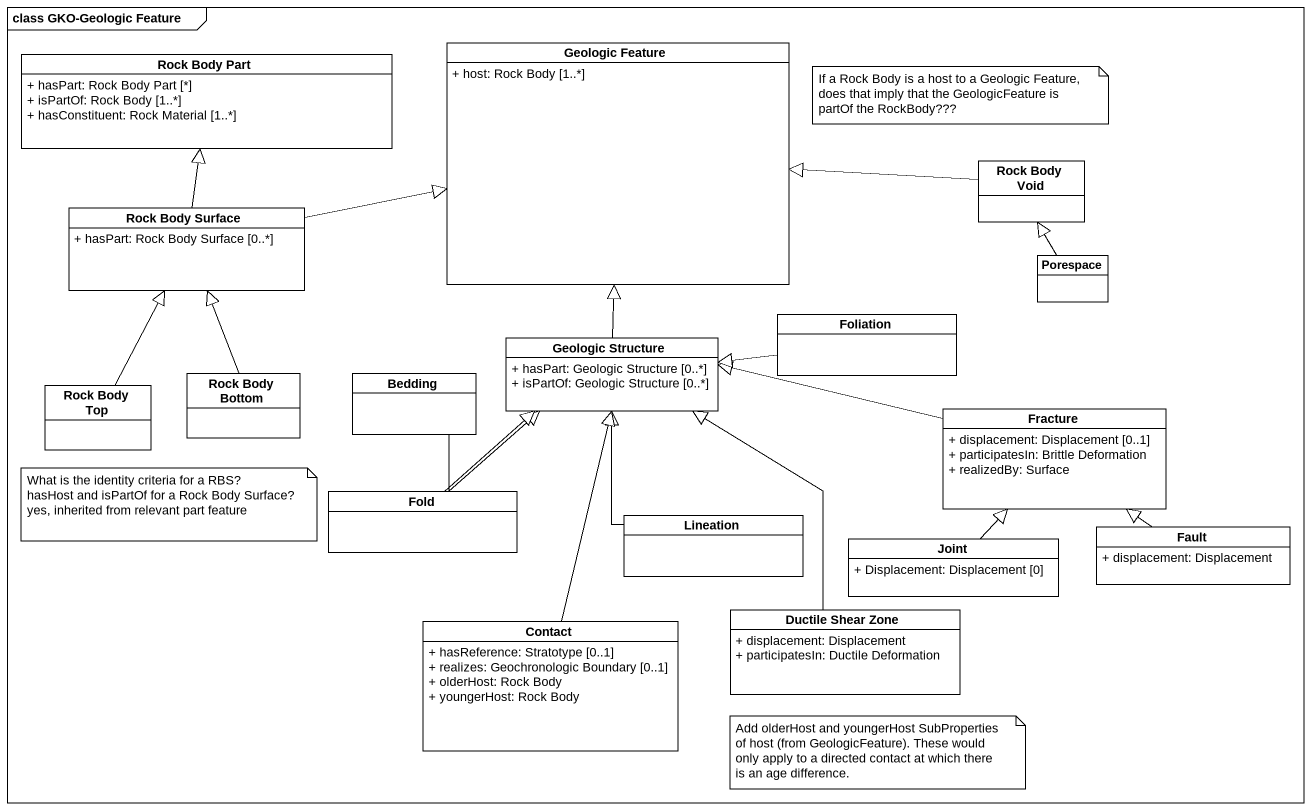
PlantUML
@startuml
mainframe class GKO-Geologic Feature
hide circle
hide empty members
skinparam classAttributeIconSize 0
class "Rock Body Part" as Rock_Body_Part {
  + hasPart: Rock Body Part [*]
  + isPartOf: Rock Body [1..*]
  + hasConstituent: Rock Material [1..*]
}
class "Geologic Feature" as Geologic_Feature {
  + host: Rock Body [1..*]
}
class "Rock Body Void" as Rock_Body_Void
class "Rock Body Surface" as Rock_Body_Surface {
  + hasPart: Rock Body Surface [0..*]
}
class Porespace
class Foliation
class "Rock Body Top" as Rock_Body_Top
class "Rock Body Bottom" as Rock_Body_Bottom
class Bedding
class "Geologic Structure" as Geologic_Structure {
  + hasPart: Geologic Structure [0..*]
  + isPartOf: Geologic Structure [0..*]
}
class Fracture {
  + displacement: Displacement [0..1]
  + participatesIn: Brittle Deformation
  + realizedBy: Surface
}
class Fold
class Lineation
class Joint {
  + Displacement: Displacement [0]
}
class Fault {
  + displacement: Displacement
}
class Contact {
  + hasReference: Stratotype [0..1]
  + realizes: Geochronologic Boundary [0..1]
  + olderHost: Rock Body
  + youngerHost: Rock Body
}
class "Ductile Shear Zone" as Ductile_Shear_Zone {
  + displacement: Displacement
  + participatesIn: Ductile Deformation
}
Rock_Body_Void -left-|> Geologic_Feature
Rock_Body_Surface -up-|> Rock_Body_Part
Rock_Body_Surface -right-|> Geologic_Feature
Porespace -up-|> Rock_Body_Void
Foliation -left-|> Geologic_Structure
Rock_Body_Top -up-|> Rock_Body_Surface
Rock_Body_Bottom -up-|> Rock_Body_Surface
Bedding -right-|> Geologic_Structure
Geologic_Structure -up-|> Geologic_Feature
Fracture -left-|> Geologic_Structure
Fold -up-|> Geologic_Structure
Lineation -up-|> Geologic_Structure
Joint -up-|> Fracture
Fault -up-|> Fracture
Contact -up-|> Geologic_Structure
Ductile_Shear_Zone -up-|> Geologic_Structure
note as N1
  If a Rock Body is a host to a Geologic Feature, does that imply that the GeologicFeature is partOf the RockBody???
end note
note as N2
  What is the identity criteria for a RBS?
  hasHost and isPartOf for a Rock Body Surface? yes, inherited from relevant part feature
end note
note as N3
  Add olderHost and youngerHost SubProperties of host (from GeologicFeature). These would only apply to a directed contact at which there is an age difference.
end note
@enduml
